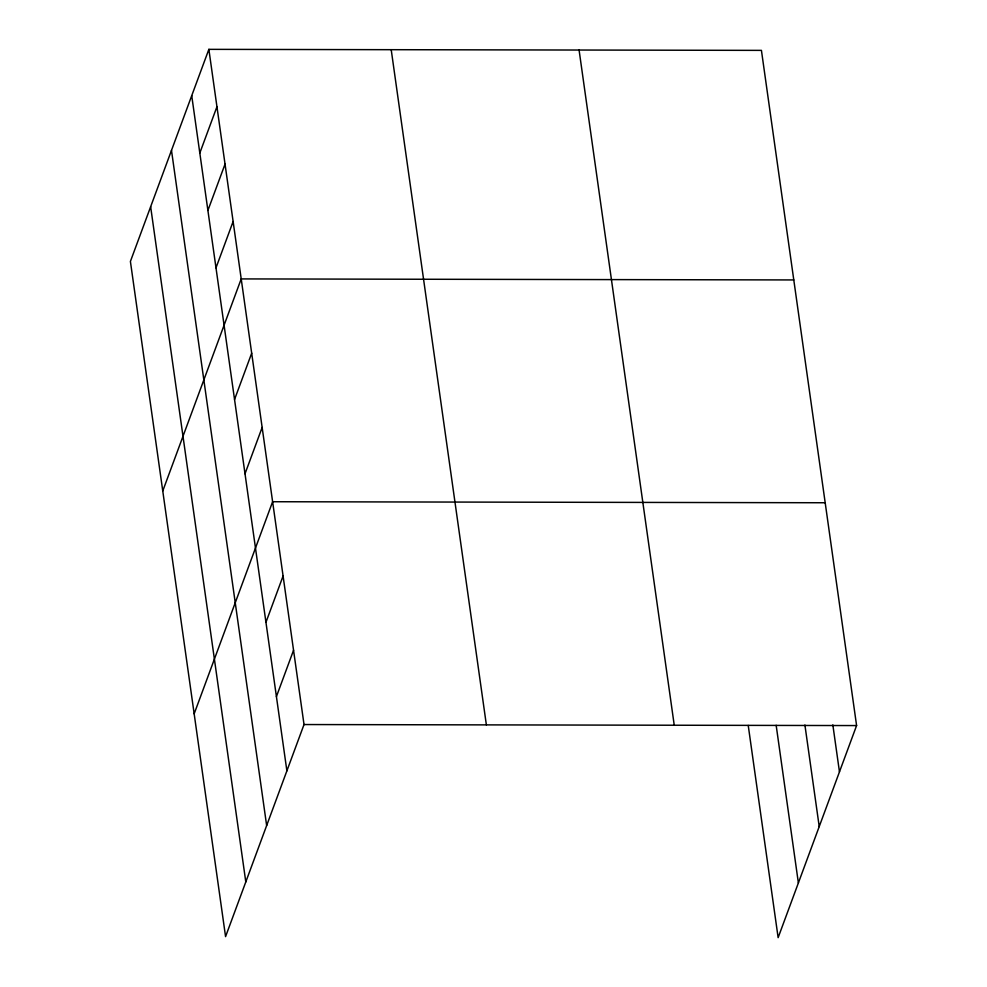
<?xml version="1.0" encoding="UTF-8"?>
<svg xmlns="http://www.w3.org/2000/svg" width="987" height="987" viewBox="0 0 987 987"><rect width="100%" height="100%" fill="white"/><g stroke="black" fill="none" stroke-linecap="round" stroke-linejoin="round"><path stroke-width="1.48" d="M208.862 49.35L130.407 261.432L225.567 936.626L304.021 724.544L208.862 49.35L761.433 50.374L856.593 725.568L778.138 937.65L748.232 725.445M199.806 153.059L216.943 106.744M207.899 210.453L225.036 164.138M215.993 267.835L233.117 221.52M162.756 490.995L241.21 278.914L793.795 279.938M234.548 399.501L251.685 353.186M245.01 473.772L262.147 427.457M194.168 713.811L272.609 501.729L825.194 502.753M265.947 622.316L283.084 576.001M276.422 696.588L293.546 650.273M304.021 724.544L856.593 725.568M832.843 724.89L839.468 771.883M804.911 725.026L819.222 826.588M776.164 725.309L798.384 882.946M579.085 50.041L674.244 725.223M391.21 49.683L486.369 724.877M191.725 95.665L286.884 770.859M171.491 150.369L266.65 825.564M150.641 206.727L245.8 881.922"/></g></svg>
